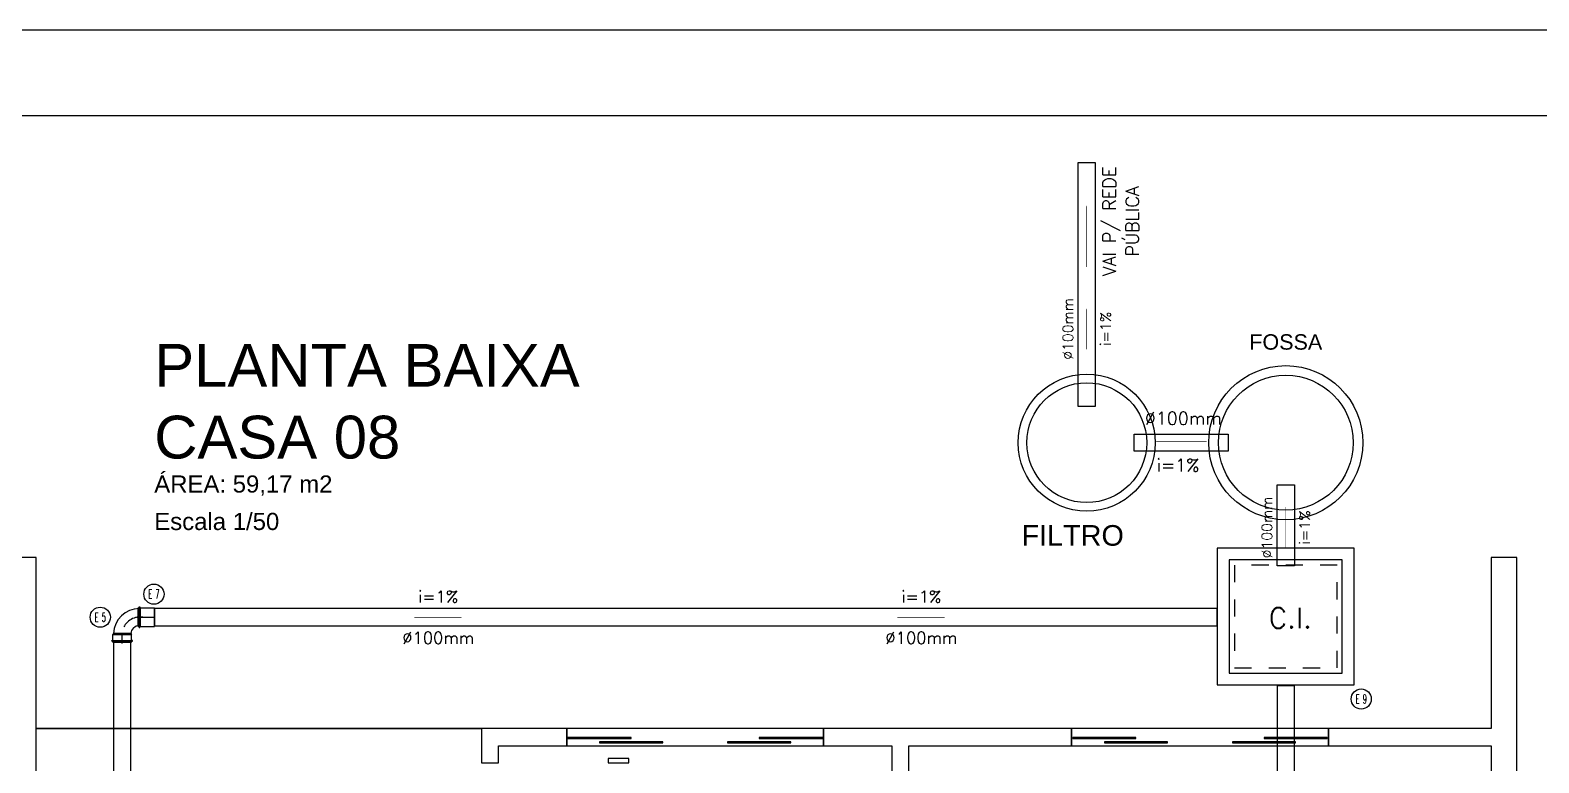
# Model space of a CAD drawing. Header units: metres. Extents: x 49 to 320, y -91 to 27.
# Drawn here: x 169.61 to 178.41, y -20.61 to -16.33 of the extents above; entities that cross this region are included whole.
import ezdxf
from ezdxf.enums import TextEntityAlignment as Align

# ---------------------------------------------------------------- set-up
doc = ezdxf.new("R2010")
doc.units = ezdxf.units.M
doc.header["$LTSCALE"] = 0.2
doc.linetypes.add('HIDDEN', pattern=[0.5, 0.25, -0.25])
doc.linetypes.add('LS', pattern=[0.5, 0.25, -0.25])
for name, color, linetype in [('ARQ-___-___-LEG', 3, 'Continuous'), ('CONEXAO_ESGOTO', 3, 'Continuous'), ('Diametro', 1, 'Continuous'), ('Fluxo', 1, 'Continuous'), ('Inclinacao', 1, 'Continuous'), ('LEGENDA_ID', 5, 'Continuous'), ('LEGENDA_ID_L', 5, 'Continuous'), ('LINHA_SIMETRIA', 1, 'LS'), ('TUBOS_ESGOTO', 100, 'Continuous')]:
    doc.layers.add(name, color=color, linetype=linetype)
doc.styles.add('R80', font='simplex.shx', dxfattribs={"height": 12})
doc.styles.add('REGUA200', font='arial.ttf')
doc.styles.add('REGUA80', font='arial.ttf')
doc.styles.add('ROMANS', font='romans', dxfattribs={"height": 6})
doc.styles.get("Standard").update_dxf_attribs({"font": 'arial.ttf'})

# ---------------------------------------------------------------- blocks, each defined once
blk = doc.blocks.new('Titul1')
at = {"color": 6, "style": 'REGUA200', "width": 1.4}
blk.add_attdef('TITULO', (0, 0), '', height=5, dxfattribs=at)
at = {"color": 0, "style": 'REGUA80', "width": 1.4}
blk.add_attdef('ESCALA', (0, -3.98), '', height=2, dxfattribs=at)
blk = doc.blocks.new('*U279', base_point=(458.3991, 171.7575))
at = {"linetype": 'Continuous'}
for p, q in [((458.3391, 171.8975), (458.3391, 171.8925)), ((458.3441, 171.8975), (458.3391, 171.8975)), ((458.3391, 171.8925), (458.3441, 171.8925)), ((458.3441, 171.9025), (458.3441, 171.8975)), ((458.3441, 171.9025), (458.3441, 171.8975)), ((458.4541, 171.9025), (458.3441, 171.9025)), ((458.4541, 171.8975), (458.3441, 171.8975)), ((458.4541, 171.8925), (458.3441, 171.8925)), ((458.3441, 171.8925), (458.3441, 171.8575)), ((458.3491, 171.8525), (458.3441, 171.8575)), ((458.4541, 171.8575), (458.3441, 171.8575)), ((458.3491, 171.8525), (458.4491, 171.8525)), ((458.4491, 171.8525), (458.4541, 171.8575)), ((458.4541, 171.9025), (458.4541, 171.8975)), ((458.4541, 171.8975), (458.4591, 171.8975)), ((458.4591, 171.8925), (458.4541, 171.8925)), ((458.4541, 171.8925), (458.4541, 171.8575)), ((458.4591, 171.8975), (458.4591, 171.8925)), ((458.2941, 171.8073), (458.2991, 171.8073)), ((458.2941, 171.7073), (458.2941, 171.8073)), ((458.2941, 171.7073), (458.2991, 171.7073))]:
    blk.add_line(p, q, dxfattribs=at)
for radius, start, end in [(0.0502, 270, 354.56451), (0.1501, 269.99594, 358.15765)]:
    blk.add_arc((458.2991, 171.8573), radius, start, end, dxfattribs=at)
at = {"layer": 'LINHA_SIMETRIA'}
for p, q in [((458.3991, 171.9119), (458.3991, 171.8631)), ((458.2779, 171.7575), (458.3113, 171.7575))]:
    blk.add_line(p, q, dxfattribs=at)
blk.add_arc((458.2961, 171.8594), 0.103, 278.44455, 2.05036, dxfattribs=at)
blk = doc.blocks.new('*U280', base_point=(458.3059, 171.7575))
at = {"linetype": 'Continuous'}
for p, q in [((458.2109, 171.8125), (458.2109, 171.7025)), ((458.2959, 171.8125), (458.2109, 171.8125)), ((458.3009, 171.8175), (458.2959, 171.8175)), ((458.2959, 171.8175), (458.2959, 171.8125)), ((458.2959, 171.8125), (458.2959, 171.7025)), ((458.3009, 171.8125), (458.3009, 171.8175)), ((458.3059, 171.8125), (458.3009, 171.8125)), ((458.3009, 171.8125), (458.3009, 171.7025)), ((458.3059, 171.8125), (458.3059, 171.7025)), ((458.2959, 171.7025), (458.2109, 171.7025)), ((458.2959, 171.6975), (458.2959, 171.7025)), ((458.3009, 171.6975), (458.2959, 171.6975)), ((458.3059, 171.7025), (458.3009, 171.7025)), ((458.3009, 171.7025), (458.3009, 171.6975)), ((458.3059, 171.7025), (458.3009, 171.7025))]:
    blk.add_line(p, q, dxfattribs=at)
at = {"layer": 'LINHA_SIMETRIA'}
blk.add_line((458.3152, 171.7575), (458.1969, 171.7575), dxfattribs=at)
blk = doc.blocks.new('inp_cx')
for p, q in [((40, 40), (-40, 40)), ((-40, 40), (-40, -40)), ((40, -40), (40, 40)), ((-40, -40), (40, -40))]:
    blk.add_line(p, q)
at = {"color": 1, "linetype": 'Continuous', "ltscale": 0.5}
for p, q in [((33, 33), (-33, 33)), ((-33, 33), (-33, -33)), ((33, -33), (33, 33)), ((-33, -33), (33, -33))]:
    blk.add_line(p, q, dxfattribs=at)
at = {"color": 1, "linetype": 'HIDDEN', "ltscale": 0.5}
for p, q in [((30, 30), (-30, 30)), ((-30, 30), (-30, -30)), ((30, -30), (30, 30)), ((-30, -30), (30, -30))]:
    blk.add_line(p, q, dxfattribs=at)
at = {"style": 'R80'}
blk.add_text('C.I.', height=12, dxfattribs=at).set_placement((-9.98, -6.88))

msp = doc.modelspace()

# ---------------------------------------------------------------- linework, layer by layer
at = {"color": 15}
msp.add_line((188.4399, -16.3273), (141.6146, -16.3273), dxfattribs=at)
at = {"color": 0}
msp.add_line((187.9399, -16.8273), (142.8646, -16.8273), dxfattribs=at)
for p, q in [((169.641, -19.4058), (169.491, -19.4058)), ((169.641, -27.7058), (169.641, -19.4058)), ((178.136, -19.4058), (178.136, -20.4058)), ((178.286, -19.4058), (178.136, -19.4058)), ((178.286, -28.4058), (178.286, -19.4058)), ((169.641, -20.4058), (172.241, -20.4058)), ((172.241, -20.4058), (169.641, -20.4058)), ((172.7385, -20.4058), (172.241, -20.4058)), ((172.241, -20.4058), (172.241, -20.6058)), ((172.7385, -20.5058), (172.7385, -20.4058)), ((172.7395, -20.4058), (172.7385, -20.4058)), ((172.7385, -20.4058), (172.7385, -20.5058)), ((174.2375, -20.4058), (172.7395, -20.4058)), ((172.7395, -20.5058), (172.7395, -20.4058)), ((174.2385, -20.4058), (174.2375, -20.4058)), ((174.2375, -20.4058), (174.2375, -20.5058)), ((174.2385, -20.4058), (174.2385, -20.5058)), ((175.686, -20.4058), (174.2385, -20.4058)), ((174.2385, -20.5058), (174.2385, -20.4058)), ((175.686, -20.5058), (175.686, -20.4058)), ((175.687, -20.4058), (175.686, -20.4058)), ((175.686, -20.4058), (175.686, -20.5058)), ((177.185, -20.4058), (175.687, -20.4058)), ((175.687, -20.5058), (175.687, -20.4058)), ((177.186, -20.4058), (177.185, -20.4058)), ((177.185, -20.4058), (177.185, -20.5058)), ((177.186, -20.4058), (177.186, -20.5058)), ((178.136, -20.4058), (177.186, -20.4058)), ((177.186, -20.5058), (177.186, -20.4058)), ((172.341, -20.5058), (172.7385, -20.5058)), ((172.341, -20.6058), (172.341, -20.5058)), ((172.7385, -20.5058), (172.7395, -20.5058)), ((172.7395, -20.5058), (174.2375, -20.5058)), ((173.1148, -20.4583), (172.7455, -20.4583)), ((172.7455, -20.4583), (172.7455, -20.4633)), ((172.7455, -20.4633), (173.1148, -20.4633)), ((173.2994, -20.4833), (172.9301, -20.4833)), ((172.9301, -20.4833), (172.9301, -20.4883)), ((172.9301, -20.4883), (173.2994, -20.4883)), ((173.1148, -20.4633), (173.1148, -20.4583)), ((173.2994, -20.4883), (173.2994, -20.4833)), ((174.0469, -20.4833), (173.6776, -20.4833)), ((173.6776, -20.4833), (173.6776, -20.4883)), ((173.6776, -20.4883), (174.0469, -20.4883)), ((174.2315, -20.4583), (173.8623, -20.4583)), ((173.8623, -20.4583), (173.8623, -20.4633)), ((173.8623, -20.4633), (174.2315, -20.4633)), ((174.0469, -20.4883), (174.0469, -20.4833)), ((174.2315, -20.4633), (174.2315, -20.4583)), ((174.2375, -20.5058), (174.2385, -20.5058)), ((174.2385, -20.5058), (174.636, -20.5058)), ((174.636, -20.5058), (174.636, -23.4658)), ((174.736, -23.1558), (174.736, -20.5058)), ((174.736, -20.5058), (175.686, -20.5058)), ((175.686, -20.5058), (175.687, -20.5058)), ((175.687, -20.5058), (177.185, -20.5058)), ((176.0623, -20.4583), (175.693, -20.4583)), ((175.693, -20.4583), (175.693, -20.4633)), ((175.693, -20.4633), (176.0623, -20.4633)), ((176.2469, -20.4833), (175.8776, -20.4833)), ((175.8776, -20.4833), (175.8776, -20.4883)), ((175.8776, -20.4883), (176.2469, -20.4883)), ((176.0623, -20.4633), (176.0623, -20.4583)), ((176.2469, -20.4883), (176.2469, -20.4833)), ((176.9944, -20.4833), (176.6251, -20.4833)), ((176.6251, -20.4833), (176.6251, -20.4883)), ((176.6251, -20.4883), (176.9944, -20.4883)), ((177.179, -20.4583), (176.8098, -20.4583)), ((176.8098, -20.4583), (176.8098, -20.4633)), ((176.8098, -20.4633), (177.179, -20.4633)), ((176.9944, -20.4883), (176.9944, -20.4833)), ((177.179, -20.4633), (177.179, -20.4583)), ((177.185, -20.5058), (177.186, -20.5058)), ((177.186, -20.5058), (178.136, -20.5058)), ((178.136, -20.5058), (178.136, -23.1558)), ((172.241, -20.6058), (172.341, -20.6058)), ((172.981, -20.5808), (172.981, -20.6058)), ((173.101, -20.5808), (172.981, -20.5808)), ((172.981, -20.6058), (173.101, -20.6058)), ((173.101, -20.6058), (173.101, -20.5808))]:
    msp.add_line(p, q)
for centre, radius in [((176.937, -18.7364), 0.45), ((175.7748, -18.7364), 0.4), ((175.7748, -18.7364), 0.35), ((176.937, -18.7364), 0.3937)]:
    msp.add_circle(centre, radius)
at = {"layer": 'Fluxo'}
for points in [[(175.7748, -17.7099, 0.0045, 0.0045, 0), (175.7748, -17.4399, 0.045, 0, 0), (175.7748, -17.3499, 0, 0, 0)], [(175.7748, -18.1918, 0.003, 0.003, 0), (175.7748, -18.0118, 0.03, 0, 0), (175.7748, -17.9518, 0, 0, 0)], [(176.4754, -18.7306, 0.00375, 0.00375, 0), (176.2504, -18.7306, 0.0375, 0, 0), (176.1754, -18.7306, 0, 0, 0)], [(176.937, -19.3513, 0.003, 0.003, 0), (176.937, -19.1713, 0.03, 0, 0), (176.937, -19.1113, 0, 0, 0)], [(171.8484, -19.7555, 0.0035, 0.0035, 0), (172.0584, -19.7555, 0.035, 0, 0), (172.1284, -19.7555, 0, 0, 0)], [(174.6692, -19.7555, 0.0035, 0.0035, 0), (174.8792, -19.7555, 0.035, 0, 0), (174.9492, -19.7555, 0, 0, 0)]]:
    msp.add_lwpolyline(points, format="xyseb", dxfattribs=at)
at = {"layer": 'LEGENDA_ID_L'}
for centre in [(170.3286, -19.6207), (170.0153, -19.7555), (177.3774, -20.2332)]:
    msp.add_circle(centre, 0.0588, dxfattribs=at)
at = {"layer": 'TUBOS_ESGOTO', "linetype": 'Continuous'}
for points in [[(175.7248, -18.5244), (175.7248, -17.1006), (175.8248, -17.1006), (175.8248, -18.5244), (175.7248, -18.5244)], [(176.6003, -18.7864), (176.0524, -18.7864), (176.0524, -18.6864), (176.6003, -18.6864), (176.6003, -18.7864)], [(176.887, -19.4555), (176.887, -18.9828), (176.987, -18.9828), (176.987, -19.4555), (176.887, -19.4555)], [(170.3315, -19.8055), (176.537, -19.8055), (176.537, -19.7055), (170.3315, -19.7055), (170.3315, -19.8055)], [(170.0933, -19.9005), (170.0933, -27.7082), (170.1933, -27.7082), (170.1933, -19.9005), (170.0933, -19.9005)], [(176.987, -23.308), (176.987, -20.1555), (176.887, -20.1555), (176.887, -23.308), (176.987, -23.308)]]:
    msp.add_lwpolyline(points, dxfattribs=at)

# ---------------------------------------------------------------- block references
at = {"color": 0}
ref = msp.add_blockref('Titul1', (170.3305, -18.4096), dxfattribs=dict(at, xscale=0.05, yscale=0.05, zscale=0.05))
ref.add_attrib('TITULO', 'PLANTA BAIXA', (170.3305, -18.4096), dxfattribs={"color": 6, "height": 0.25, "style": 'REGUA200'})
ref.add_attrib('ESCALA', 'Escala 1/50', (170.3305, -19.2463), dxfattribs={"color": 0, "height": 0.1, "style": 'REGUA80'})
ref = msp.add_blockref('Titul1', (170.3305, -18.8287), dxfattribs=dict(at, xscale=0.05, yscale=0.05, zscale=0.05))
ref.add_attrib('TITULO', 'CASA 08', (170.3305, -18.8287), dxfattribs={"color": 6, "height": 0.25, "style": 'REGUA200'})
ref.add_attrib('ESCALA', 'ÁREA: 59,17 m2', (170.3305, -19.0275), dxfattribs={"color": 0, "height": 0.1, "style": 'REGUA80'})
at = {"layer": 'ARQ-___-___-LEG', "xscale": 0.01, "yscale": 0.01, "zscale": 0.01}
msp.add_blockref('inp_cx', (176.937, -19.7513), dxfattribs=at)
at = {"layer": 'CONEXAO_ESGOTO', "rotation": 180}
for name, p in [('*U279', (170.1433, -19.7555)), ('*U280', (170.2365, -19.7555))]:
    msp.add_blockref(name, p, dxfattribs=at)

# ---------------------------------------------------------------- texts
for s, height, p in [('FOSSA', 0.09, (176.7237, -18.1931)), ('FILTRO', 0.12033, (175.3938, -19.3379))]:
    msp.add_text(s, height=height).set_placement(p)
at = {"layer": 'Diametro', "style": 'ROMANS'}
for p in [(175.6948, -18.0718), (176.857, -19.2313)]:
    msp.add_text('%%C100mm', height=0.06, rotation=90, dxfattribs=at).set_placement(p, align=Align.CENTER)
for height, p in [(0.075, (176.3386, -18.6308)), (0.07, (171.9884, -19.9105)), (0.07, (174.8092, -19.9105))]:
    msp.add_text('%%C100mm', height=height, dxfattribs=at).set_placement(p, align=Align.CENTER)
at = {"layer": 'Inclinacao', "style": 'ROMANS'}
for s, height, p in [('VAI P/ REDE', 0.075, (175.9446, -17.4435)), ('PÚBLICA', 0.075, (176.0786, -17.4435)), ('i=1%', 0.06, (175.9148, -18.0718)), ('i=1%', 0.06, (177.077, -19.2313))]:
    msp.add_text(s, height=height, rotation=90, dxfattribs=at).set_placement(p, align=Align.CENTER)
for height, p in [(0.075, (176.3077, -18.9052)), (0.07, (171.9884, -19.6705)), (0.07, (174.8092, -19.6705))]:
    msp.add_text('i=1%', height=height, dxfattribs=at).set_placement(p, align=Align.CENTER)
at = {"layer": 'LEGENDA_ID', "style": 'ROMANS', "width": 0.5}
for s, p in [('E 7', (170.3286, -19.6207)), ('E 5', (170.0153, -19.7555)), ('E 9', (177.3774, -20.2332))]:
    msp.add_text(s, height=0.0525, dxfattribs=at).set_placement(p, align=Align.MIDDLE_CENTER)

doc.saveas('drawing.dxf')
